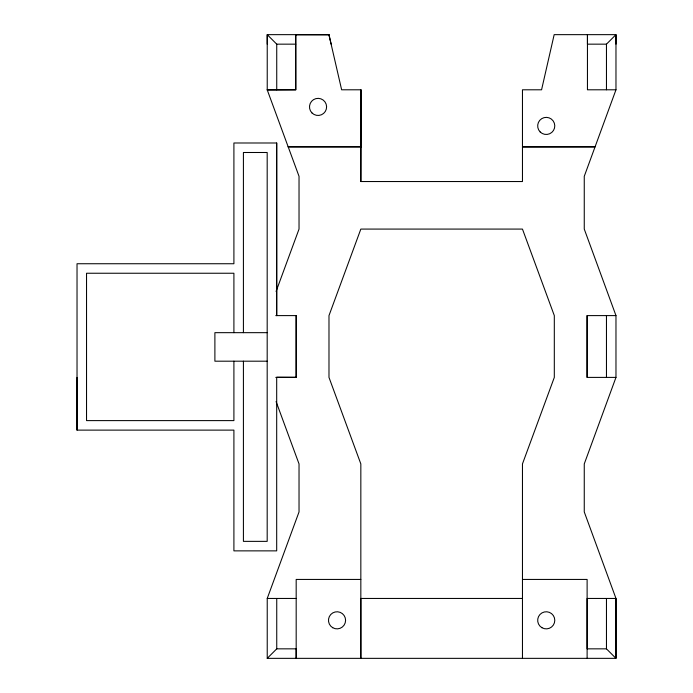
<?xml version="1.0" encoding="UTF-8"?>
<svg xmlns="http://www.w3.org/2000/svg" width="693" height="693" viewBox="0 0 693 693"><rect width="100%" height="100%" fill="white"/><g stroke="black" fill="none" stroke-linecap="round" stroke-linejoin="round"><path stroke-width="1.04" d="M275.771 315.601L296.18 315.601L296.18 377.399L276.689 377.373L276.689 550.866L233.905 550.866L233.905 430.119L77.027 430.119L77.027 377.399M267.229 44.161L267.229 34.65L328.932 34.65L341.64 89.795L361.027 89.795L361.027 146.838L288.184 146.838L361.027 146.838M276.689 142.992L276.689 315.601L276.689 142.992L233.905 142.992L233.905 263.738L77.027 263.738L77.027 430.119M276.074 401.542L299.029 463.92L299.029 511.936L267.229 598.449L267.229 658.35L276.741 648.839L296.18 648.839L296.18 658.35L296.18 579.435L360.836 579.435M275.771 377.399L296.18 377.399L296.18 315.601M267.229 658.35L615.973 658.35L615.973 598.449L584.26 511.936L584.26 463.92L615.973 377.399L615.973 315.601L584.26 229.08L584.26 176.317L615.973 89.795L615.973 34.65L554.166 34.65L541.571 89.795L522.461 89.795L522.461 181.54L360.836 181.54L360.836 146.933M615.973 377.399L587.118 377.399L587.118 315.601L615.973 315.601M606.462 648.839L587.118 648.839L587.118 598.449L615.973 598.449L615.973 658.35L606.462 648.839L606.462 598.449M615.973 44.161L615.973 34.65L606.462 44.161L606.462 89.795M360.836 181.54L361.027 89.795M276.074 291.458L299.029 229.08L299.029 176.317L267.229 89.891L267.229 34.65L276.732 44.161L295.746 44.161L295.764 89.795L267.229 89.891L295.764 89.795L295.746 34.65L295.746 44.161M522.461 146.933L595.062 146.838L522.461 146.838M606.462 44.161L587.447 44.161L587.447 34.65L587.447 89.795L615.973 89.795M267.186 332.666L214.891 332.666L214.891 361.192L267.186 361.192M522.461 579.435L587.118 579.435L587.118 658.35M267.229 598.449L296.18 598.449M522.461 598.449L360.836 598.449L360.836 658.35L360.836 463.92L328.984 377.399L328.984 315.601L360.836 229.08L522.461 229.08L554.313 315.601L554.313 377.399L522.461 463.92L522.461 658.35M295.755 34.789L329.028 34.841M276.689 377.339L296.18 377.399M328.932 34.65L331.167 44.161M606.462 315.601L606.462 377.399M587.118 315.601L587.118 377.399M276.732 44.161L276.741 89.795M276.741 598.449L276.741 648.839M243.416 332.666L243.416 152.495L267.186 152.495L267.186 541.363L243.416 541.363L243.416 361.192M233.905 332.666L233.905 273.241L86.538 273.241L86.538 420.608L233.905 420.608L233.905 361.192M311.997 112.959A8.559 8.559 0 0 0 326.316 109.122A8.559 8.559 0 0 0 315.835 98.64A8.559 8.559 0 0 0 311.997 112.959M541.952 627.728A8.559 8.559 0 0 0 554.79 620.322A8.559 8.559 0 0 0 541.952 612.907A8.559 8.559 0 0 0 541.952 627.728M332.753 627.728A8.559 8.559 0 0 0 345.59 620.322A8.559 8.559 0 0 0 332.753 612.907A8.559 8.559 0 0 0 332.753 627.728M540.185 131.973A8.559 8.559 0 0 0 554.495 128.136A8.559 8.559 0 0 0 544.014 117.654A8.559 8.559 0 0 0 540.185 131.973"/></g></svg>
